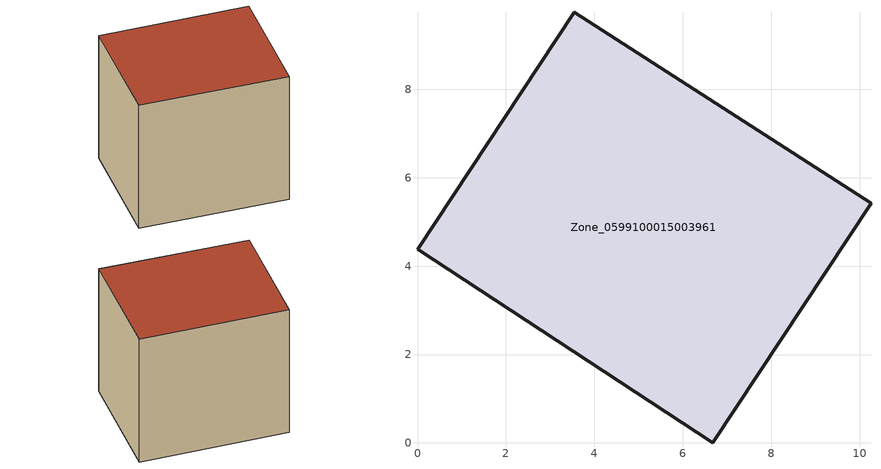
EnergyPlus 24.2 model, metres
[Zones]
Zone_0599100015003961
 floor ground (C_G): 3.55,9.75 10.26,5.42 6.68,0 0,4.38 z0.89
 wall outside (C_F): 10.26,5.42 3.55,9.75 0,4.38 6.68,0 10.26,5.42 z0.89:8.46
 roof outside (C_R): 0,4.38 6.68,0 10.26,5.42 3.55,9.75 z8.46
[BUILDING]
Pand.0599100015003961: North Axis=0; Terrain=City; Loads Convergence Tolerance Value=0.04; Temperature Convergence Tolerance Value=0.4; Solar Distribution=FullExterior; Maximum Number of Warmup Days=25; Minimum Number of Warmup Days=1
[Site:Location]
Rotterdam.The.Hague.AP_ZH_NLD Design_Conditions: Latitude=51.96; Longitude=4.45; Time Zone=1; Elevation=-4.5
[SITE:GROUNDTEMPERATURE:BUILDINGSURFACE]
18, 18, 18, 18, 18, 18, 18, 18, 18, 18, 18, 18
[MATERIAL] Thermal Absorptance=0.9; Solar Absorptance=0.7; Visible Absorptance=0.7
Name | Roughness | Thickness | Conductivity | Density | Specific Heat
G.TI.1965-1974 | MediumSmooth | 0.15 | 0.882353 | 540 | 1210
F.TI.1965-1974 | Rough | 0.3 | 0.697674 | 1920 | 840
R.TI.1965-1974 | MediumRough | 0.2 | 0.232558 | 1500 | 1000
[CONSTRUCTION]
C_G: G.TI.1965-1974
C_F: F.TI.1965-1974
C_R: R.TI.1965-1974
[ZONE]
Zone_0599100015003961: Type=1; Multiplier=1; Ceiling Height=Autocalculate; Volume=Autocalculate; Floor Area=autocalculate; Part of Total Floor Area=Yes
[ZONEINFILTRATION:DESIGNFLOWRATE]
Infil_Zone_0599100015003961: Zone or ZoneList or Space or SpaceList=Zone_0599100015003961; Schedule=AlwaysOn; Design Flow Rate Calculation Method=Flow/Area; Flow Rate per Floor Area=0.003; Constant Term Coefficient=1; Temperature Term Coefficient=0; Velocity Term Coefficient=0; Velocity Squared Term Coefficient=0
[HVACTEMPLATE:ZONE:IDEALLOADSAIRSYSTEM]
Zone_0599100015003961: Maximum Heating Supply Air Temperature=50; Minimum Cooling Supply Air Temperature=13; Maximum Heating Supply Air Humidity Ratio=0.0156; Minimum Cooling Supply Air Humidity Ratio=0.0077; Heating Limit=NoLimit; Cooling Limit=NoLimit; Dehumidification Control Type=ConstantSensibleHeatRatio; Cooling Sensible Heat Ratio=0.7; Dehumidification Setpoint=60; Humidification Control Type=None; Humidification Setpoint=30; Outdoor Air Method=None; Outdoor Air Flow Rate per Person=0.00944; Outdoor Air Flow Rate per Zone Floor Area=0; Outdoor Air Flow Rate per Zone=0; Demand Controlled Ventilation Type=None; Outdoor Air Economizer Type=NoEconomizer; Heat Recovery Type=None; Sensible Heat Recovery Effectiveness=0.7; Latent Heat Recovery Effectiveness=0.65
[ZONECONTROL:THERMOSTAT]
ThermostatControl_Zone_0599100015003961: Zone or ZoneList=Zone_0599100015003961; Control Type Schedule=DualSetpointControlType; Control 1=Thermostat_Zone_0599100015003961; Temperature Difference Between Cutout And Setpoint=0
[THERMOSTATSETPOINT:DUALSETPOINT]
Thermostat_Zone_0599100015003961: Heating Setpoint Temperature Schedule=HeatingSetpoint_Zone_0599100015003961; Cooling Setpoint Temperature Schedule=CoolingSetpoint_Zone_0599100015003961
[SCHEDULE:COMPACT]
HeatingSetpoint_Zone_0599100015003961: Through: 12/31, For: AllDays, Until: 24:00, 21
CoolingSetpoint_Zone_0599100015003961: Through: 12/31, For: AllDays, Until: 24:00, 24
DualSetpointControlType: Through: 12/31, For: AllDays, Until: 24:00, 4
AlwaysOn: Through: 12/31, For: AllDays, Until: 24:00, 1
